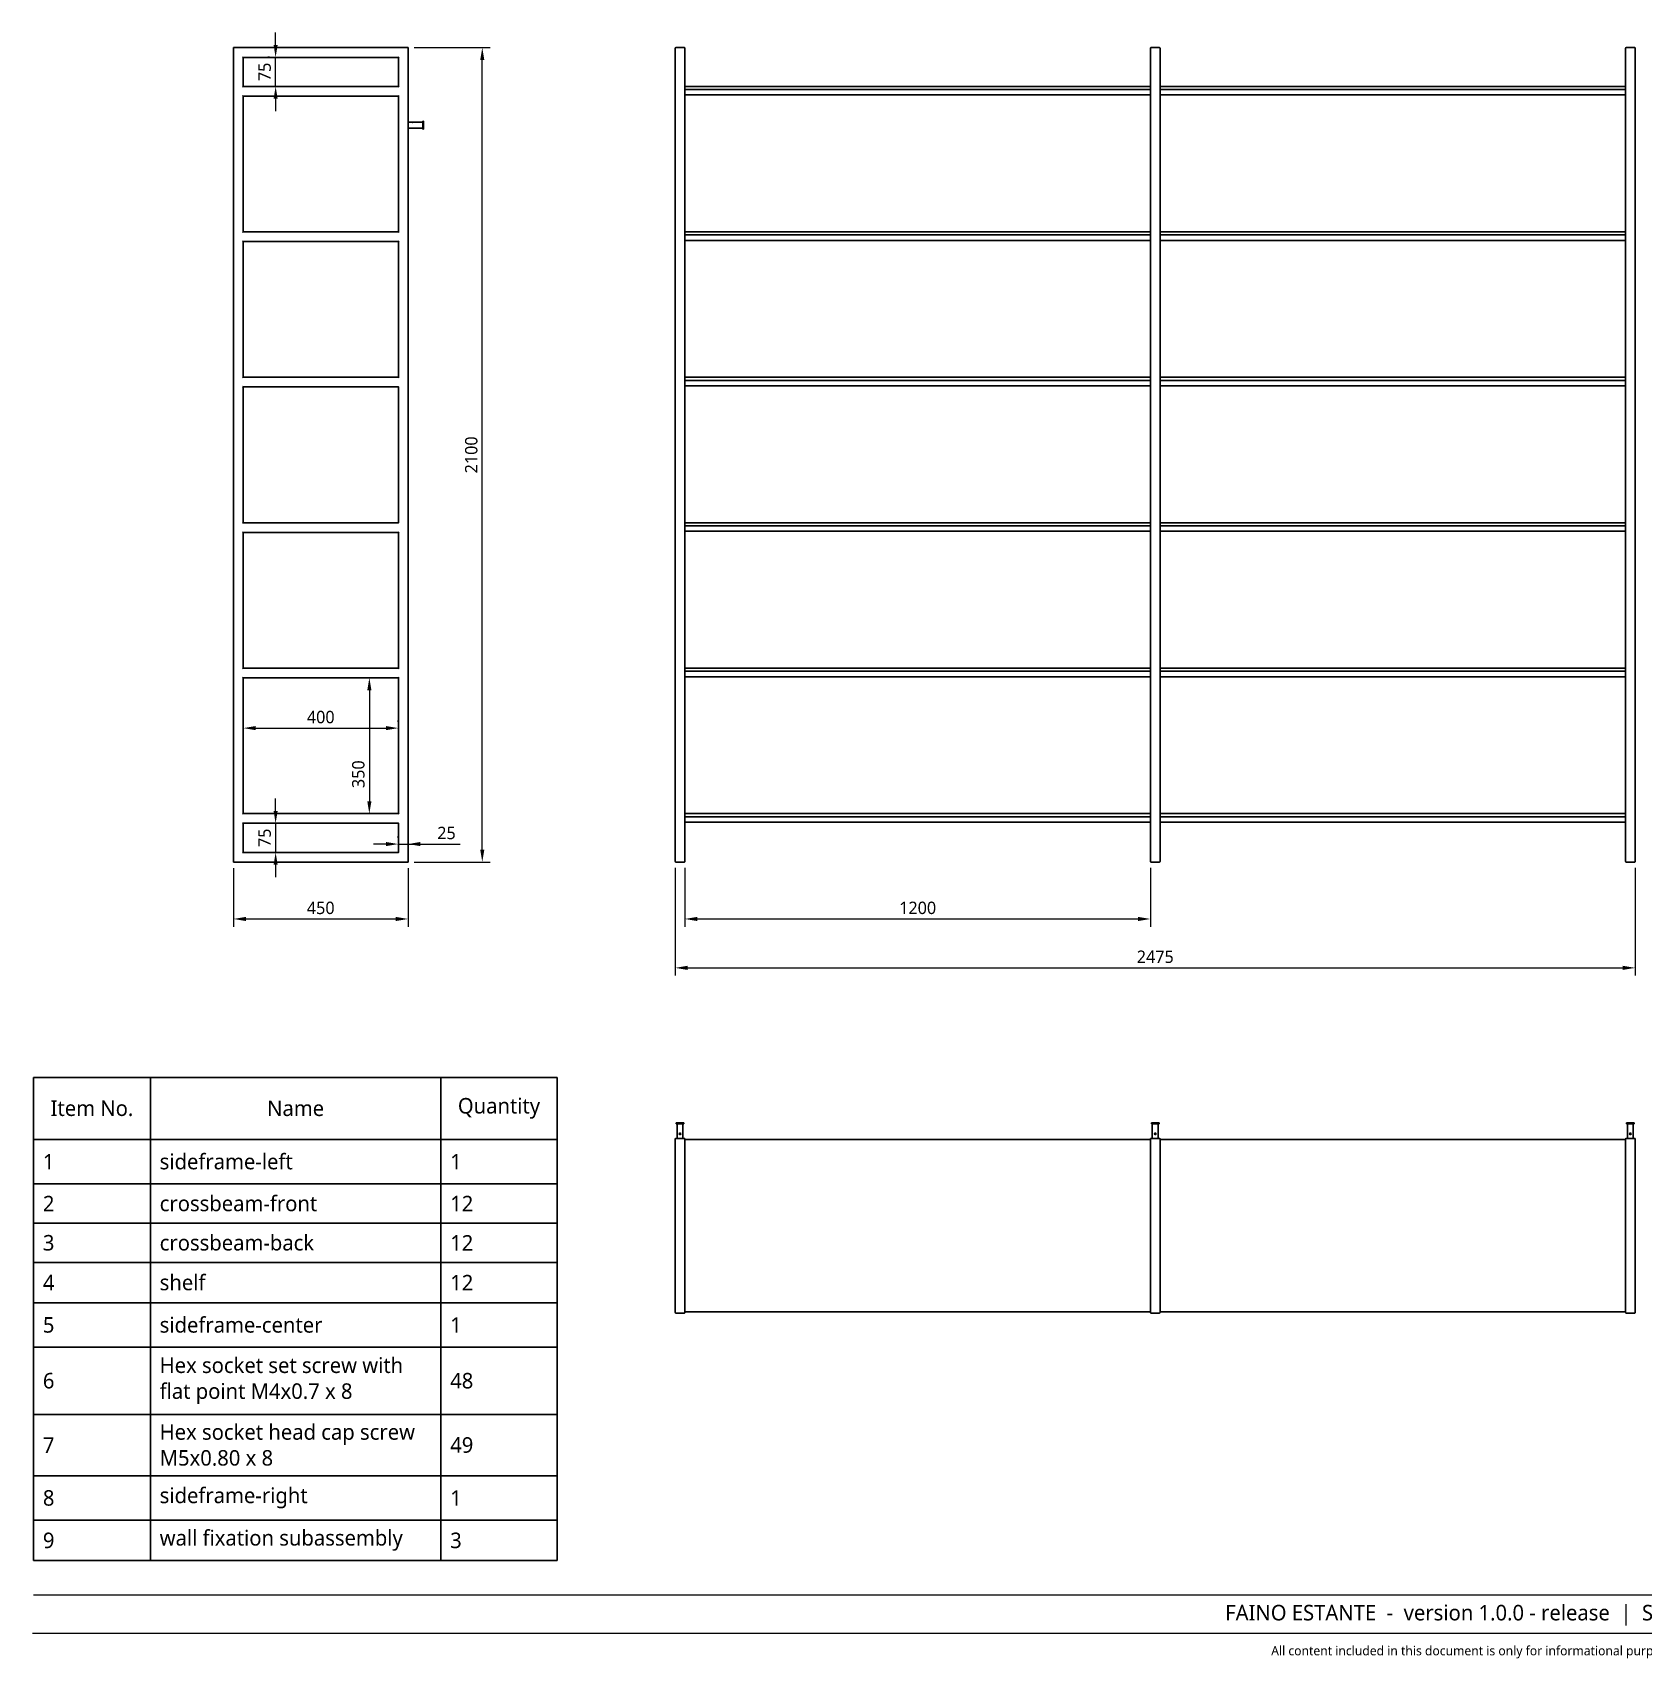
# Model space of a CAD drawing. Header units: inches. Extents: x 20 to 1275, y 6 to 408.
# Drawn here: x 20 to 279.6, y 6 to 268 of the extents above; entities that cross this region are included whole.
import ezdxf

# ---------------------------------------------------------------- set-up
doc = ezdxf.new("R2010")
doc.units = ezdxf.units.IN
doc.header["$LTSCALE"] = 12.7
doc.header["$MEASUREMENT"] = 0
doc.header["$PDMODE"] = 33
doc.header["$PDSIZE"] = 1
for name, color, linetype, lineweight in [('ANNOTATION_TEXT', 251, 'Continuous', 25), ('BORDER_FRAME', 7, 'Continuous', 15), ('SKETCHED_GEOMETRY', 7, 'Continuous', 15), ('Visible', 7, 'Continuous', 25)]:
    doc.layers.add(name, color=color, linetype=linetype, lineweight=lineweight)
doc.layers.add('TABLES', color=7, linetype='Continuous')
doc.styles.add('Onshape-Standard-BomTable-DataRow', font='Open Sans')
doc.styles.add('Onshape-Standard-BomTable-HeaderRow', font='Open Sans')
doc.styles.add('Onshape-Standard-Dimension', font='OpenSans-Regular.ttf')
doc.styles.add('Onshape-Standard-NoteStyle', font='Open Sans', dxfattribs={"height": 2.5})
doc.dimstyles.new('Onshape-ISO-25$0', dxfattribs={"dimtxt": 2, "dimasz": 2, "dimexe": 1.25, "dimexo": 1, "dimgap": 0.75, "dimtad": 1, "dimtxsty": 'Onshape-Standard-Dimension', "dimcen": 2.5, "dimclrd": 251, "dimclre": 251, "dimclrt": 251, "dimadec": 1, "dimazin": 0, "dimtfac": 1, "dimtmove": 0, "dimatfit": 3, "dimfxl": 1, "dimlwd": 13, "dimlwe": 13, "dimarcsym": 0})

# ---------------------------------------------------------------- blocks, each defined once
blk = doc.blocks.new('*T1')
at = {"layer": 'TABLES', "color": 0, "linetype": 'ByBlock', "lineweight": -2}
for p, q in [((0, 0), (84.36, 0)), ((0, 0), (0, -77.88)), ((18.82, 0), (18.82, -77.88)), ((65.63, 0), (65.63, -77.88)), ((84.36, 0), (84.36, -77.88)), ((0, -10), (84.36, -10)), ((0, -17.17), (84.36, -17.17)), ((0, -23.5), (84.36, -23.5)), ((0, -29.84), (84.36, -29.84)), ((0, -36.32), (84.36, -36.32)), ((0, -43.49), (84.36, -43.49)), ((0, -54.31), (84.36, -54.31)), ((0, -64.21), (84.36, -64.21)), ((0, -71.37), (84.36, -71.37)), ((0, -77.88), (84.36, -77.88))]:
    blk.add_line(p, q, dxfattribs=at)
at = {"layer": 'TABLES', "color": 0, "char_height": 2.5}
for s, insert, width, attachment_point, style in [('{Item No.}', (9.41, -5), 15.8173, 5, 'Onshape-Standard-BomTable-HeaderRow'), ('{Name}', (42.22, -5), 43.8147, 5, 'Onshape-Standard-BomTable-HeaderRow'), ('{Quantity}', (74.99, -5), 15.7254, 5, 'Onshape-Standard-BomTable-HeaderRow'), ('{1}', (1.5, -13.59), 15.8173, 4, 'Onshape-Standard-BomTable-DataRow'), ('{sideframe-left}', (20.32, -13.59), 43.8147, 4, 'Onshape-Standard-BomTable-DataRow'), ('{1}', (67.13, -13.59), 15.7254, 4, 'Onshape-Standard-BomTable-DataRow'), ('{2}', (1.5, -20.34), 15.8173, 4, 'Onshape-Standard-BomTable-DataRow'), ('{crossbeam-front}', (20.32, -20.34), 43.8147, 4, 'Onshape-Standard-BomTable-DataRow'), ('{12}', (67.13, -20.34), 15.7254, 4, 'Onshape-Standard-BomTable-DataRow'), ('{3}', (1.5, -26.67), 15.8173, 4, 'Onshape-Standard-BomTable-DataRow'), ('{crossbeam-back}', (20.32, -26.67), 43.8147, 4, 'Onshape-Standard-BomTable-DataRow'), ('{12}', (67.13, -26.67), 15.7254, 4, 'Onshape-Standard-BomTable-DataRow'), ('{4}', (1.5, -33.08), 15.8173, 4, 'Onshape-Standard-BomTable-DataRow'), ('{shelf}', (20.32, -33.08), 43.8147, 4, 'Onshape-Standard-BomTable-DataRow'), ('{12}', (67.13, -33.08), 15.7254, 4, 'Onshape-Standard-BomTable-DataRow'), ('{5}', (1.5, -39.91), 15.8173, 4, 'Onshape-Standard-BomTable-DataRow'), ('{sideframe-center}', (20.32, -39.91), 43.8147, 4, 'Onshape-Standard-BomTable-DataRow'), ('{1}', (67.13, -39.91), 15.7254, 4, 'Onshape-Standard-BomTable-DataRow'), ('{Hex socket set screw with flat point M4x0.7 x 8}', (20.32, -48.9), 43.8147, 4, 'Onshape-Standard-BomTable-DataRow'), ('{6}', (1.5, -48.9), 15.8173, 4, 'Onshape-Standard-BomTable-DataRow'), ('{48}', (67.13, -48.9), 15.7254, 4, 'Onshape-Standard-BomTable-DataRow'), ('{Hex socket head cap screw M5x0.80 x 8}', (20.32, -59.26), 43.8147, 4, 'Onshape-Standard-BomTable-DataRow'), ('{7}', (1.5, -59.26), 15.8173, 4, 'Onshape-Standard-BomTable-DataRow'), ('{49}', (67.13, -59.26), 15.7254, 4, 'Onshape-Standard-BomTable-DataRow'), ('{8}', (1.5, -67.79), 15.8173, 4, 'Onshape-Standard-BomTable-DataRow'), ('{sideframe-right}', (20.32, -67.79), 43.8147, 4, 'Onshape-Standard-BomTable-DataRow'), ('{1}', (67.13, -67.79), 15.7254, 4, 'Onshape-Standard-BomTable-DataRow'), ('{9}', (1.5, -74.63), 15.8173, 4, 'Onshape-Standard-BomTable-DataRow'), ('{wall fixation subassembly}', (20.32, -74.63), 43.8147, 4, 'Onshape-Standard-BomTable-DataRow'), ('{3}', (67.13, -74.63), 15.7254, 4, 'Onshape-Standard-BomTable-DataRow')]:
    blk.add_mtext(s, dxfattribs=dict(at, insert=insert, width=width, attachment_point=attachment_point, style=style))
blk = doc.blocks.new('*D2')
at = {"layer": 'ANNOTATION_TEXT', "color": 251, "lineweight": 13}
for p, q in [((52.38, 133.3), (52.38, 123.88)), ((80.51, 133.3), (80.51, 123.88)), ((54.38, 125.13), (78.51, 125.13))]:
    blk.add_line(p, q, dxfattribs=at)
at = {"layer": 'ANNOTATION_TEXT', "color": 251}
for points in [[(54.38, 125.47), (54.38, 124.8), (52.38, 125.13)], [(78.51, 124.8), (78.51, 125.47), (80.51, 125.13)]]:
    blk.add_solid(points, dxfattribs=at)
at = {"layer": 'Defpoints', "color": 0}
for p in [(52.38, 134.3), (80.51, 134.3), (80.51, 125.13)]:
    blk.add_point(p, dxfattribs=at)
at = {"layer": 'ANNOTATION_TEXT', "color": 251, "insert": (66.44, 126.91), "char_height": 2, "attachment_point": 5, "style": 'Onshape-Standard-Dimension'}
blk.add_mtext('450', dxfattribs=at)
blk = doc.blocks.new('*D3')
at = {"layer": 'ANNOTATION_TEXT', "color": 251, "lineweight": 13}
for p, q in [((76.94, 137.2), (74.94, 137.2)), ((78.94, 138.2), (78.94, 138.45)), ((78.94, 137.2), (80.51, 137.2)), ((80.51, 138.2), (80.51, 138.45)), ((80.51, 137.2), (88.9, 137.2)), ((82.51, 137.2), (84.51, 137.2))]:
    blk.add_line(p, q, dxfattribs=at)
at = {"layer": 'ANNOTATION_TEXT', "color": 251}
for points in [[(76.94, 136.87), (76.94, 137.54), (78.94, 137.2)], [(82.51, 137.54), (82.51, 136.87), (80.51, 137.2)]]:
    blk.add_solid(points, dxfattribs=at)
at = {"layer": 'Defpoints', "color": 0}
for p in [(78.94, 137.2), (80.51, 137.2), (80.51, 137.2)]:
    blk.add_point(p, dxfattribs=at)
at = {"layer": 'ANNOTATION_TEXT', "color": 251, "insert": (86.7, 138.98), "char_height": 2, "attachment_point": 5, "style": 'Onshape-Standard-Dimension'}
blk.add_mtext('25', dxfattribs=at)
blk = doc.blocks.new('*D4')
at = {"layer": 'ANNOTATION_TEXT', "color": 251, "lineweight": 13}
for p, q in [((53.94, 156.89), (53.94, 157.14)), ((55.94, 155.89), (76.94, 155.89)), ((78.94, 156.89), (78.94, 157.14))]:
    blk.add_line(p, q, dxfattribs=at)
at = {"layer": 'ANNOTATION_TEXT', "color": 251}
for points in [[(55.94, 156.22), (55.94, 155.56), (53.94, 155.89)], [(76.94, 155.56), (76.94, 156.22), (78.94, 155.89)]]:
    blk.add_solid(points, dxfattribs=at)
at = {"layer": 'Defpoints', "color": 0}
for p in [(53.94, 155.89), (78.94, 155.89), (78.94, 155.89)]:
    blk.add_point(p, dxfattribs=at)
at = {"layer": 'ANNOTATION_TEXT', "color": 251, "insert": (66.44, 157.66), "char_height": 2, "attachment_point": 5, "style": 'Onshape-Standard-Dimension'}
blk.add_mtext('400', dxfattribs=at)
blk = doc.blocks.new('*D5')
at = {"layer": 'ANNOTATION_TEXT', "color": 251, "lineweight": 13}
for p, q in [((73.27, 163.99), (73.02, 163.99)), ((74.27, 161.99), (74.27, 144.11)), ((73.27, 142.11), (73.02, 142.11))]:
    blk.add_line(p, q, dxfattribs=at)
at = {"layer": 'ANNOTATION_TEXT', "color": 251}
for points in [[(74.61, 161.99), (73.94, 161.99), (74.27, 163.99)], [(73.94, 144.11), (74.61, 144.11), (74.27, 142.11)]]:
    blk.add_solid(points, dxfattribs=at)
at = {"layer": 'Defpoints', "color": 0}
for p in [(74.27, 163.99), (74.27, 142.11), (74.27, 142.11)]:
    blk.add_point(p, dxfattribs=at)
at = {"layer": 'ANNOTATION_TEXT', "color": 251, "insert": (72.5, 148.46), "char_height": 2, "attachment_point": 5, "rotation": 90, "style": 'Onshape-Standard-Dimension'}
blk.add_mtext('350', dxfattribs=at)
blk = doc.blocks.new('*D6')
at = {"layer": 'ANNOTATION_TEXT', "color": 251, "lineweight": 13}
for p, q in [((81.51, 265.55), (93.72, 265.55)), ((92.47, 136.3), (92.47, 263.55)), ((81.51, 134.3), (93.72, 134.3))]:
    blk.add_line(p, q, dxfattribs=at)
at = {"layer": 'ANNOTATION_TEXT', "color": 251}
for points in [[(92.8, 263.55), (92.14, 263.55), (92.47, 265.55)], [(92.14, 136.3), (92.8, 136.3), (92.47, 134.3)]]:
    blk.add_solid(points, dxfattribs=at)
at = {"layer": 'Defpoints', "color": 0}
for p in [(80.51, 265.55), (92.47, 265.55), (80.51, 134.3)]:
    blk.add_point(p, dxfattribs=at)
at = {"layer": 'ANNOTATION_TEXT', "color": 251, "insert": (90.7, 199.92), "char_height": 2, "attachment_point": 5, "rotation": 90, "style": 'Onshape-Standard-Dimension'}
blk.add_mtext('2100', dxfattribs=at)
blk = doc.blocks.new('*D7')
at = {"layer": 'ANNOTATION_TEXT', "color": 251, "lineweight": 13}
for p, q in [((59.17, 142.55), (59.17, 144.55)), ((58.17, 140.55), (57.92, 140.55)), ((59.17, 140.55), (59.17, 135.86)), ((58.17, 135.86), (57.92, 135.86)), ((59.17, 133.86), (59.17, 131.86))]:
    blk.add_line(p, q, dxfattribs=at)
at = {"layer": 'ANNOTATION_TEXT', "color": 251}
for points in [[(58.84, 142.55), (59.5, 142.55), (59.17, 140.55)], [(59.5, 133.86), (58.84, 133.86), (59.17, 135.86)]]:
    blk.add_solid(points, dxfattribs=at)
at = {"layer": 'Defpoints', "color": 0}
for p in [(59.17, 140.55), (59.17, 135.86), (59.17, 135.86)]:
    blk.add_point(p, dxfattribs=at)
at = {"layer": 'ANNOTATION_TEXT', "color": 251, "insert": (57.41, 138.21), "char_height": 2, "attachment_point": 5, "rotation": 90, "style": 'Onshape-Standard-Dimension'}
blk.add_mtext('75', dxfattribs=at)
blk = doc.blocks.new('*D8')
at = {"layer": 'ANNOTATION_TEXT', "color": 251, "lineweight": 13}
for p, q in [((59.17, 265.99), (59.17, 267.99)), ((58.17, 263.99), (57.92, 263.99)), ((59.17, 259.3), (59.17, 263.99)), ((58.17, 259.3), (57.92, 259.3)), ((59.17, 257.3), (59.17, 255.3))]:
    blk.add_line(p, q, dxfattribs=at)
at = {"layer": 'ANNOTATION_TEXT', "color": 251}
for points in [[(58.84, 265.99), (59.5, 265.99), (59.17, 263.99)], [(59.5, 257.3), (58.84, 257.3), (59.17, 259.3)]]:
    blk.add_solid(points, dxfattribs=at)
at = {"layer": 'Defpoints', "color": 0}
for p in [(59.17, 263.99), (59.17, 263.99), (59.17, 259.3)]:
    blk.add_point(p, dxfattribs=at)
at = {"layer": 'ANNOTATION_TEXT', "color": 251, "insert": (57.41, 261.64), "char_height": 2, "attachment_point": 5, "rotation": 90, "style": 'Onshape-Standard-Dimension'}
blk.add_mtext('75', dxfattribs=at)
blk = doc.blocks.new('*D9')
at = {"layer": 'ANNOTATION_TEXT', "color": 251, "lineweight": 13}
for p, q in [((125.12, 133.39), (125.12, 123.88)), ((200.12, 133.39), (200.12, 123.88)), ((127.12, 125.13), (198.12, 125.13))]:
    blk.add_line(p, q, dxfattribs=at)
at = {"layer": 'ANNOTATION_TEXT', "color": 251}
for points in [[(127.12, 125.47), (127.12, 124.8), (125.12, 125.13)], [(198.12, 124.8), (198.12, 125.47), (200.12, 125.13)]]:
    blk.add_solid(points, dxfattribs=at)
at = {"layer": 'Defpoints', "color": 0}
for p in [(125.12, 134.39), (200.12, 134.39), (200.12, 125.13)]:
    blk.add_point(p, dxfattribs=at)
at = {"layer": 'ANNOTATION_TEXT', "color": 251, "insert": (162.62, 126.91), "char_height": 2, "attachment_point": 5, "style": 'Onshape-Standard-Dimension'}
blk.add_mtext('1200', dxfattribs=at)
blk = doc.blocks.new('*D10')
at = {"layer": 'ANNOTATION_TEXT', "color": 251, "lineweight": 13}
for p, q in [((123.55, 133.39), (123.55, 116)), ((278.24, 133.39), (278.24, 116)), ((125.55, 117.25), (276.24, 117.25))]:
    blk.add_line(p, q, dxfattribs=at)
at = {"layer": 'ANNOTATION_TEXT', "color": 251}
for points in [[(125.55, 117.59), (125.55, 116.92), (123.55, 117.25)], [(276.24, 116.92), (276.24, 117.59), (278.24, 117.25)]]:
    blk.add_solid(points, dxfattribs=at)
at = {"layer": 'Defpoints', "color": 0}
for p in [(123.55, 134.39), (278.24, 134.39), (278.24, 117.25)]:
    blk.add_point(p, dxfattribs=at)
at = {"layer": 'ANNOTATION_TEXT', "color": 251, "insert": (200.9, 119.03), "char_height": 2, "attachment_point": 5, "style": 'Onshape-Standard-Dimension'}
blk.add_mtext('2475', dxfattribs=at)

msp = doc.modelspace()

# ---------------------------------------------------------------- linework, layer by layer
at = {"layer": 'BORDER_FRAME'}
msp.add_line((420, 10), (20, 10), dxfattribs=at)
at = {"layer": 'SKETCHED_GEOMETRY'}
msp.add_line((420, 16.17802), (20.16999, 16.17802), dxfattribs=at)
at = {"layer": 'Visible'}
for p, q in [((80.5073, 265.54905), (52.3823, 265.54905)), ((52.3823, 265.54905), (52.3823, 134.29905)), ((52.3823, 265.54905), (52.47605, 265.4553)), ((80.5073, 265.54905), (80.41355, 265.4553)), ((80.5073, 134.29905), (80.5073, 265.54905)), ((123.55455, 265.4553), (123.55455, 134.3928)), ((125.0233, 265.54905), (123.6483, 265.54905)), ((125.11705, 265.4553), (125.11705, 134.3928)), ((200.11705, 265.4553), (200.11705, 134.3928)), ((201.5858, 265.54905), (200.2108, 265.54905)), ((201.67955, 265.4553), (201.67955, 134.3928)), ((276.67955, 265.4553), (276.67955, 134.3928)), ((278.1483, 265.54905), (276.7733, 265.54905)), ((278.24205, 265.4553), (278.24205, 134.3928)), ((53.85105, 264.0803), (53.9448, 263.98655)), ((78.9448, 263.98655), (53.9448, 263.98655)), ((53.9448, 263.98655), (53.9448, 259.29905)), ((79.03855, 264.0803), (78.9448, 263.98655)), ((78.9448, 259.29905), (78.9448, 263.98655)), ((53.9448, 259.29905), (53.85105, 259.2053)), ((53.85105, 257.8303), (53.9448, 257.73655)), ((53.9448, 259.29905), (78.9448, 259.29905)), ((53.9448, 257.73655), (53.9448, 235.86155)), ((53.9448, 257.73655), (78.9448, 257.73655)), ((79.03855, 259.2053), (78.9448, 259.29905)), ((78.9448, 257.73655), (79.03855, 257.8303)), ((78.9448, 235.86155), (78.9448, 257.73655)), ((200.11705, 259.29905), (125.11705, 259.29905)), ((200.11705, 258.79905), (125.11705, 258.79905)), ((200.11705, 257.92405), (125.11705, 257.92405)), ((276.67955, 259.29905), (201.67955, 259.29905)), ((276.67955, 258.79905), (201.67955, 258.79905)), ((276.67955, 257.92405), (201.67955, 257.92405)), ((81.15462, 253.5178), (80.5073, 253.5178)), ((80.5073, 252.5803), (81.15463, 252.5803)), ((81.15417, 252.5803), (81.15636, 252.58078)), ((81.15599, 253.51859), (81.15462, 253.5178)), ((81.15463, 252.5803), (81.15599, 252.57952)), ((81.35861, 253.51859), (81.15599, 253.51859)), ((81.15599, 252.57952), (81.35861, 252.57952)), ((81.25336, 253.50491), (81.24933, 253.50491)), ((81.35728, 252.58098), (81.36042, 252.5803)), ((81.36042, 253.5178), (81.35979, 253.51766)), ((82.8823, 253.5178), (81.36, 253.5178)), ((81.36042, 252.5803), (82.8823, 252.5803)), ((83.0073, 253.67405), (82.8823, 253.67405)), ((82.8823, 252.42405), (82.8823, 253.67405)), ((82.8823, 252.42405), (83.0073, 252.42405)), ((83.0073, 252.42405), (83.0073, 253.67405)), ((53.9448, 235.86155), (53.85105, 235.7678)), ((53.9448, 235.86155), (78.9448, 235.86155)), ((79.03855, 235.7678), (78.9448, 235.86155)), ((200.11705, 235.86155), (125.11705, 235.86155)), ((276.67955, 235.86155), (201.67955, 235.86155)), ((53.85105, 234.3928), (53.9448, 234.29905)), ((53.9448, 234.29905), (78.9448, 234.29905)), ((53.9448, 234.29905), (53.9448, 212.42405)), ((78.9448, 234.29905), (79.03855, 234.3928)), ((78.9448, 212.42405), (78.9448, 234.29905)), ((200.11705, 235.36155), (125.11705, 235.36155)), ((200.11705, 234.48655), (125.11705, 234.48655)), ((276.67955, 235.36155), (201.67955, 235.36155)), ((276.67955, 234.48655), (201.67955, 234.48655)), ((53.9448, 212.42405), (53.85105, 212.3303)), ((53.9448, 212.42405), (78.9448, 212.42405)), ((79.03855, 212.3303), (78.9448, 212.42405)), ((200.11705, 212.42405), (125.11705, 212.42405)), ((276.67955, 212.42405), (201.67955, 212.42405)), ((53.85105, 210.9553), (53.9448, 210.86155)), ((53.9448, 210.86155), (53.9448, 188.98655)), ((53.9448, 210.86155), (78.9448, 210.86155)), ((78.9448, 210.86155), (79.03855, 210.9553)), ((78.9448, 188.98655), (78.9448, 210.86155)), ((200.11705, 211.92405), (125.11705, 211.92405)), ((200.11705, 211.04905), (125.11705, 211.04905)), ((276.67955, 211.92405), (201.67955, 211.92405)), ((276.67955, 211.04905), (201.67955, 211.04905)), ((53.9448, 188.98655), (53.85105, 188.8928)), ((53.9448, 188.98655), (78.9448, 188.98655)), ((79.03855, 188.8928), (78.9448, 188.98655)), ((200.11705, 188.98655), (125.11705, 188.98655)), ((276.67955, 188.98655), (201.67955, 188.98655)), ((53.85105, 187.5178), (53.9448, 187.42405)), ((53.9448, 187.42405), (53.9448, 165.54905)), ((53.9448, 187.42405), (78.9448, 187.42405)), ((78.9448, 187.42405), (79.03855, 187.5178)), ((78.9448, 165.54905), (78.9448, 187.42405)), ((200.11705, 188.48655), (125.11705, 188.48655)), ((200.11705, 187.61155), (125.11705, 187.61155)), ((276.67955, 188.48655), (201.67955, 188.48655)), ((276.67955, 187.61155), (201.67955, 187.61155)), ((53.9448, 165.54905), (53.85105, 165.4553)), ((53.9448, 165.54905), (78.9448, 165.54905)), ((79.03855, 165.4553), (78.9448, 165.54905)), ((200.11705, 165.54905), (125.11705, 165.54905)), ((276.67955, 165.54905), (201.67955, 165.54905)), ((53.85105, 164.0803), (53.9448, 163.98655)), ((53.9448, 163.98655), (53.9448, 142.11155)), ((53.9448, 163.98655), (78.9448, 163.98655)), ((78.9448, 163.98655), (79.03855, 164.0803)), ((78.9448, 142.11155), (78.9448, 163.98655)), ((200.11705, 165.04905), (125.11705, 165.04905)), ((200.11705, 164.17405), (125.11705, 164.17405)), ((276.67955, 165.04905), (201.67955, 165.04905)), ((276.67955, 164.17405), (201.67955, 164.17405)), ((53.9448, 142.11155), (53.85105, 142.0178)), ((53.9448, 142.11155), (78.9448, 142.11155)), ((79.03855, 142.0178), (78.9448, 142.11155)), ((200.11705, 142.11155), (125.11705, 142.11155)), ((200.11705, 141.61155), (125.11705, 141.61155)), ((276.67955, 142.11155), (201.67955, 142.11155)), ((276.67955, 141.61155), (201.67955, 141.61155)), ((53.85105, 140.6428), (53.9448, 140.54905)), ((53.9448, 140.54905), (53.9448, 135.86155)), ((53.9448, 140.54905), (78.9448, 140.54905)), ((78.9448, 140.54905), (79.03855, 140.6428)), ((78.9448, 135.86155), (78.9448, 140.54905)), ((200.11705, 140.73655), (125.11705, 140.73655)), ((276.67955, 140.73655), (201.67955, 140.73655)), ((52.3823, 134.29905), (52.47605, 134.3928)), ((52.3823, 134.29905), (80.5073, 134.29905)), ((53.85105, 135.7678), (53.9448, 135.86155)), ((53.9448, 135.86155), (78.9448, 135.86155)), ((79.03855, 135.7678), (78.9448, 135.86155)), ((80.5073, 134.29905), (80.41355, 134.3928)), ((125.0233, 134.29905), (123.6483, 134.29905)), ((201.5858, 134.29905), (200.2108, 134.29905)), ((278.1483, 134.29905), (276.7733, 134.29905)), ((123.7108, 92.25548), (123.7108, 92.13048)), ((124.9608, 92.25548), (123.7108, 92.25548)), ((124.9608, 92.13048), (123.7108, 92.13048)), ((123.86705, 92.13048), (123.86705, 89.75548)), ((124.80455, 89.75548), (124.80455, 92.13048)), ((124.9608, 92.13048), (124.9608, 92.25548)), ((200.2733, 92.25548), (200.2733, 92.13048)), ((201.5233, 92.25548), (200.2733, 92.25548)), ((201.5233, 92.13048), (200.2733, 92.13048)), ((200.42955, 92.13048), (200.42955, 89.75548)), ((201.36705, 89.75548), (201.36705, 92.13048)), ((201.5233, 92.13048), (201.5233, 92.25548)), ((276.8358, 92.25548), (276.8358, 92.13048)), ((278.0858, 92.25548), (276.8358, 92.25548)), ((278.0858, 92.13048), (276.8358, 92.13048)), ((276.99205, 92.13048), (276.99205, 89.75548)), ((277.92955, 89.75548), (277.92955, 92.13048)), ((278.0858, 92.13048), (278.0858, 92.25548)), ((123.55455, 89.66173), (123.55455, 61.72423)), ((125.0233, 89.75548), (123.6483, 89.75548)), ((124.29972, 90.56798), (124.26363, 90.50548)), ((124.26363, 90.50548), (124.29972, 90.44298)), ((124.37188, 90.56798), (124.29972, 90.56798)), ((124.29972, 90.44298), (124.37188, 90.44298)), ((124.40797, 90.50548), (124.37188, 90.56798)), ((124.37188, 90.44298), (124.40797, 90.50548)), ((125.11705, 89.66173), (125.11705, 61.72423)), ((200.11705, 89.56798), (125.11705, 89.56798)), ((200.11705, 89.66173), (200.11705, 61.72423)), ((201.5858, 89.75548), (200.2108, 89.75548)), ((200.86222, 90.56798), (200.82613, 90.50548)), ((200.82613, 90.50548), (200.86222, 90.44298)), ((200.93438, 90.56798), (200.86222, 90.56798)), ((200.86222, 90.44298), (200.93438, 90.44298)), ((200.97047, 90.50548), (200.93438, 90.56798)), ((200.93438, 90.44298), (200.97047, 90.50548)), ((201.67955, 89.66173), (201.67955, 61.72423)), ((276.67955, 89.56798), (201.67955, 89.56798)), ((276.67955, 89.66173), (276.67955, 61.72423)), ((278.1483, 89.75548), (276.7733, 89.75548)), ((277.42472, 90.56798), (277.38863, 90.50548)), ((277.38863, 90.50548), (277.42472, 90.44298)), ((277.49688, 90.56798), (277.42472, 90.56798)), ((277.42472, 90.44298), (277.49688, 90.44298)), ((277.53297, 90.50548), (277.49688, 90.56798)), ((277.49688, 90.44298), (277.53297, 90.50548)), ((278.24205, 89.66173), (278.24205, 61.72423)), ((125.0233, 61.63048), (123.6483, 61.63048)), ((200.11705, 61.81798), (125.11705, 61.81798)), ((201.5858, 61.63048), (200.2108, 61.63048)), ((276.67955, 61.81798), (201.67955, 61.81798)), ((278.1483, 61.63048), (276.7733, 61.63048))]:
    msp.add_line(p, q, dxfattribs=at)
for centre, radius in [((124.3358, 90.50548), 0.125), ((124.3358, 90.50548), 0.10131), ((200.8983, 90.50548), 0.125), ((200.8983, 90.50548), 0.10131), ((277.4608, 90.50548), 0.125), ((277.4608, 90.50548), 0.10131)]:
    msp.add_circle(centre, radius, dxfattribs=at)
for centre, start, end in [((123.6483, 265.4553), 90, 180), ((125.0233, 265.4553), 0, 90), ((200.2108, 265.4553), 90, 180), ((201.5858, 265.4553), 0, 90), ((276.7733, 265.4553), 90, 180), ((278.1483, 265.4553), 0, 90), ((123.6483, 134.3928), 180, 270), ((125.0233, 134.3928), 270, 0), ((200.2108, 134.3928), 180, 270), ((201.5858, 134.3928), 270, 0), ((276.7733, 134.3928), 180, 270), ((278.1483, 134.3928), 270, 0), ((123.6483, 89.66173), 90, 180), ((125.0233, 89.66173), 360, 90), ((200.2108, 89.66173), 90, 180), ((201.5858, 89.66173), 360, 90), ((276.7733, 89.66173), 90, 180), ((278.1483, 89.66173), 360, 90), ((123.6483, 61.72423), 180, 270), ((125.0233, 61.72423), 270, 0), ((200.2108, 61.72423), 180, 270), ((201.5858, 61.72423), 270, 0), ((276.7733, 61.72423), 180, 270), ((278.1483, 61.72423), 270, 0)]:
    msp.add_arc(centre, 0.09375, start, end, dxfattribs=at)

# ---------------------------------------------------------------- block references
msp.add_blockref('*T1', (20.16999, 99.60835))

# ---------------------------------------------------------------- texts
at = {"layer": 'ANNOTATION_TEXT', "width": 222.743421, "attachment_point": 1, "style": 'Onshape-Standard-NoteStyle'}
for s, insert, char_height in [('{\\fOpen Sans|b0|i0|c0|p0;\\W9.38058;  }FAINO ESTANTE  -  version 1.0.0 - release  |  SYSTEM  generic views  -  sheet 1 of 2  |  first angle  -  scale 1:16  (A3)  -  units in mm', (196.28349, 14.59375), 2.5), ('{\\fOpen Sans|b0|i0|c0|p0;\\W9.04608;     }All content included in this document is only for informational purposes. Models and drawings are not ready to production. Please check them with your manufacturer. USE THIS DATA AT YOUR OWN RISK.', (196.61054, 7.96255), 1.5)]:
    msp.add_mtext(s, dxfattribs=dict(at, insert=insert, char_height=char_height))

# ---------------------------------------------------------------- dimensions: what is measured, and where the dimension line sits
at = {"layer": 'ANNOTATION_TEXT'}
for base, p1, p2, angle, picture, middle, dimtype in [((59.1703, 263.98655), (59.1703, 259.29905, 77.25), (59.1703, 263.98655, 77.25), 90, '*D8', (59.1703, 261.6428), 160), ((92.47071, 265.54905), (80.5073, 134.29905), (80.5073, 265.54905), 90, '*D6', (92.47071, 199.92405), 161), ((74.27361, 142.11155), (74.27361, 163.98655, 77.25), (74.27361, 142.11155, 77.25), 90, '*D5', (74.27361, 148.46285), 160), ((59.1703, 135.86155), (59.1703, 140.54905, 77.25), (59.1703, 135.86155, 77.25), 90, '*D7', (59.1703, 138.2053), 160), ((80.5073, 125.1328), (52.3823, 134.29905), (80.5073, 134.29905), 0, '*D2', (66.4448, 125.1328), 161)]:
    dim = msp.add_linear_dim(base=base, p1=p1, p2=p2, angle=angle, dimstyle='Onshape-ISO-25$0', override={"dimlfac": 16, "dimpost": ''}, dxfattribs=at)
    dim.commit()
    dim.dimension.update_dxf_attribs({"geometry": picture, "text_midpoint": middle, "dimtype": dimtype})
for base, p1, p2, picture, middle in [((78.9448, 155.88902), (53.9448, 155.88902, 77.25), (78.9448, 155.88902, 77.25), '*D4', (66.4448, 155.88902)), ((80.5073, 137.2038), (78.9448, 137.2038, 77.25), (80.5073, 137.2038, 77.25), '*D3', (86.70416, 137.2038)), ((278.24205, 117.25218), (123.55455, 134.3928, 13.57812), (278.24205, 134.3928, 13.57812), '*D10', (200.8983, 117.25218)), ((200.11705, 125.1328), (125.11705, 134.3928, 13.57812), (200.11705, 134.3928, 13.57812), '*D9', (162.61705, 125.1328))]:
    dim = msp.add_linear_dim(base=base, p1=p1, p2=p2, dimstyle='Onshape-ISO-25$0', override={"dimlfac": 16, "dimpost": ''}, dxfattribs=at)
    dim.commit()
    dim.dimension.update_dxf_attribs({"geometry": picture, "text_midpoint": middle, "dimtype": 160})

doc.saveas('drawing.dxf')
